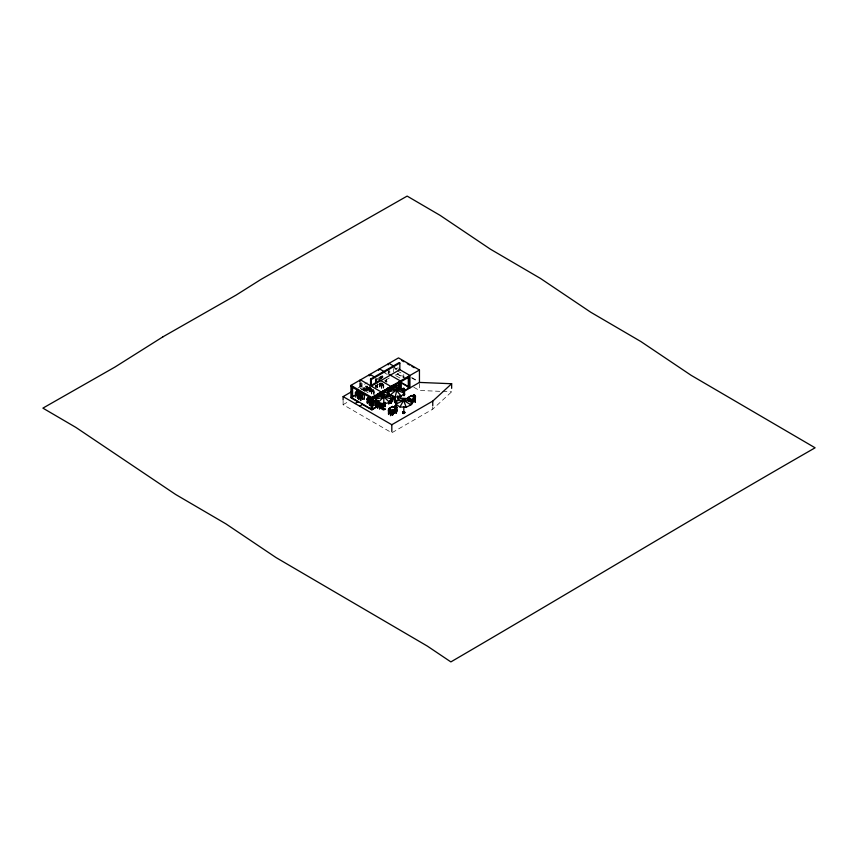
<?xml version="1.0" encoding="UTF-8"?>
<svg xmlns="http://www.w3.org/2000/svg" width="858" height="858" viewBox="0 0 858 858"><rect width="100%" height="100%" fill="white"/><g stroke="black" fill="none" stroke-linecap="round" stroke-linejoin="round"><path stroke-width="0.64" stroke-dasharray="4.29 3.22" d="M367.16 386.036L368.103 387.655L367.653 389.146C368.693 391.044 368.811 385.027 366.795 387.537L366.098 390.937L366.076 388.352M366.098 390.937L366.591 388.663M370.613 389.929L371.235 389.296L369.916 390.798L369.916 393.05L369.809 388.234L370.42 390.787M382.046 383.429C379.107 382.722 380.169 390.83 379.762 385.081L381.563 385.725L383.505 385.167L383.505 388.299L383.118 385.167M379.89 387.312L379.912 383.612M369.466 386.851L369.122 389.21L367.76 389.339L365.765 387.237L368.125 389.543L368.018 392.052L368.136 387.398L369.927 388.299L368.897 389.21L369.24 386.851M373.53 389.929C370.602 389.371 372.318 394.112 371.385 389.06M371.954 391.806L372.072 389.446L371.235 389.575M381.939 383.773L381.821 386.261L379.568 383.612M381.692 388.352L382.164 383.773M362.934 389.114L363.342 390.347L362.998 388.202L364.671 387.752L365.411 389.478L364.629 391.237M363.492 390.433L363.653 387.988L364.95 388.728L365.336 390.39M364.511 391.023L365.047 389.457L364.092 388.009M376.061 384.974L375.901 387.43M376.019 387.376L375.654 385.403M377.391 387.226L377.359 385.725L375.943 385.027M377.574 385.499L377.627 387.43L376.962 384.792M381.402 378.989L381.563 376.533L381.156 376.962M381.52 378.936L381.263 376.909M384.995 381.284L386.046 382.014L386.486 379.719L386.207 382.1M386.315 382.046L386.701 379.504M369.358 386.786L369.015 389.275L369.701 387.816M365.765 387.237L365.937 385.864M367.814 388.363L367.492 389.049L367.567 386.947L366.151 386.282L367.868 387.569M370.42 390.508L369.519 388.524L370.259 387.88M375.858 382.282L375.589 379.686L379.504 377.423L381.413 378.528M381.295 385.435L380.931 382.893L381.413 385.36M370.152 390.497L370.613 389.65M373.52 390.411L371.471 391.527L371.846 394.165M380.276 385.113L380.598 383.912M373.52 394.873L374.571 394.058M386.164 381.96L386.529 381.22M366.269 386.197L366.484 388.47L365.69 386.411M371.997 390.594L371.471 391.259L371.557 388.878L371.922 389.768M381.821 388.427L381.531 383.14L381.896 384.03M343.114 401.222L343.114 404.676L391.816 432.797L432.754 409.159L451.651 391.806L451.651 389.5M366.666 386.239L366.377 389.618L366.194 386.379M375.225 380.309L376.019 382.368M376.662 380.405L376.555 380.491M375.3 381.134L375.976 382.196M375.536 381.22L376.201 380.148M368.168 388.481L368.103 387.655M367.653 389.146L369.09 388.856M368.018 389.618L367.61 388.974M369.519 388.524L369.83 389.425L369.873 388.642M370.838 388.706L371.879 390.669M369.584 389.35L371.589 391.184L373.53 390.615L373.798 393.897L373.991 390.658M379.88 384.738L379.676 383.537M371.954 391.656L371.707 394.09M381.445 385.521L383.505 384.888M358.022 388.009L367.192 382.711M360.671 388.738L364.06 390.69M376.083 381.928C374.26 378.335 382.99 374.624 379.322 381.928M395.034 369.519L398.155 367.717M379.311 379.451L379.933 379.097M379.311 379.729L379.933 379.375M368.136 387.398L366.795 387.537M363.524 390.1L368.05 387.494M363.728 390.422L369.176 387.28M370.377 388.577L370.184 391.816L369.991 387.312L370.184 391.591M343.114 404.676L347.694 402.027M366.044 391.43L370.635 388.781M375.225 386.132L378.657 384.148M385.542 380.18L392.417 376.212M395.163 375.246L398.155 373.52L405.78 377.928M377.531 385.81L377.531 383.547M380.598 384.191L382.046 383.708L382.046 386.003M369.809 391.591L370.377 391.709M379.322 384.019L379.89 386.207L379.89 384.127M379.697 386.1L379.504 383.901M379.322 386.1L379.89 386.207M373.981 392.835L373.756 390.411M383.837 387.173L383.73 384.684M381.971 375.943L383.076 377.059L382.582 376.297M380.92 376.748L381.252 378.893M381.885 376.608L382.861 377.273L381.456 376.587M364.06 387.398L365.165 388.513M362.998 388.202L363.288 389.135M375.407 385.199L375.75 387.333M364.982 390.24L365.143 391.538M375.697 386.132L377.606 387.526M377.359 385.725L377.82 386.465M413.813 387.237L419.444 390.487L441.344 391.377M442.631 391.43L451.651 391.806M394.358 367.546L396.632 368.854M411.926 377.638L417.642 380.941M393.565 367.481L396.943 369.433M411.572 377.874L417.235 381.145M397.211 370.774L403.743 374.549L403.743 377.799L397.211 374.034M397.34 373.959L403.871 377.734M396.246 375.879L400.6 378.389M384.845 373.037L387.119 374.345M385.21 380.716L387.119 381.821M384.631 380.609L386.894 381.907M375.332 378.528L377.606 379.837M376.694 379.944L375.965 379.665L375.89 383.901M376.083 379.837L375.472 379.772L375.707 384.019M380.834 382.807L383.118 384.127M375.118 386.1L377.381 387.398M370.077 387.408L369.466 387.333M370.077 387.698L369.09 387.462M373.53 389.65L372.908 389.575M370.152 390.722L371.589 391.184M360.478 388.406L368.093 392.803M367.052 386.121L367.985 387.73M375.654 381.134L376.126 382.293M369.937 389.35L370.302 390.583M373.638 390.347L373.981 392.975M371.031 387.752L371.149 390.379L370.913 387.687M432.754 406.853L432.754 409.159M419.444 383.569L419.444 390.487M393.565 368.629L393.565 372.093M389.822 370.999L389.822 373.434M389.006 368.372L389.006 373.348M388.395 370.72L388.395 373.337M388.202 371.922L388.202 374.635M383.311 385.06L383.311 388.406M382.614 375.654L382.614 378.088M381.102 376.029L381.102 378.464M380.309 376.49L380.309 378.925M379.697 384.019L379.697 386.325M379.504 376.952L379.504 382.035M378.689 377.702L378.689 380.126M373.798 390.551L373.798 393.897M370.184 388.459L370.184 391.816M366.377 386.272L366.377 389.618M362.076 383.376L362.076 389.446M361.282 382.614L361.282 389.907M360.478 383.076L360.478 389.157M360.467 382.357L360.467 389.822M359.663 382.604L359.663 388.685"/><path stroke-width="1.29" d="M355.705 397.179L355.823 394.852M358.58 399.399L359.052 396.846L360.746 398.08L360.757 400.525L360.113 397.865L360.478 392.803L360.296 395.002M358.708 399.485L358.826 397.157M369.444 404.558C371.096 402.541 365.605 398.659 367.514 403.442C365.433 398.605 374.785 399.871 368.103 400.386M369.884 405.512L369.862 402.928L370.002 405.448M377.488 407.925L377.606 405.695M377.627 408L377.745 405.684M387.837 389.65C387.859 394.734 386.937 388.835 389.039 388.213M387.73 391.967L388.073 389.618M388.642 411.904C389.435 419.015 386.797 409.105 390.336 412.612L392.267 412.055L392.267 411.079L389.972 410.725L388.663 412.226M375.847 397.05C376.029 395.452 374.721 399.442 375.557 396.117M385.328 389.757C385.489 393.404 385.392 388.127 384.674 392.267M388.095 391.034L387.934 393.768L387.677 391.462L388.524 391.055L387.977 391.087M394.959 408.419L394.626 406.274L395.677 405.459L397.029 407.539L395.935 409.942C392.632 410.167 392.632 410.853 395.935 410.221L396.396 409.395L394.798 407.26L395.27 406.049L396.171 406.338L394.97 406.424M395.87 386.958L396.342 385.907L395.677 384.041L396.192 384.448M394.798 407.26L395.12 408.783L394.734 406.22M396.342 385.907L396.289 385.178M396.653 385.199C396.042 382.797 397.19 387.119 395.549 387.601M399.099 384.856L398.166 385.617C399.581 392.61 397.168 383.333 399.592 385.735M396.611 408.301L396.568 406.799L396.128 409.094L396.718 408.247M402.627 389.017L402.552 389.929L402.992 388.406L404.29 388.556L403.678 388.202M403.228 391.462L402.863 389.221L403.71 388.813M404.783 390.208L404.129 391.827L404.665 390.261L404.054 389.135M404.172 388.61L405.03 390.283L403.925 392.685M414.725 395.034L414.114 394.68L415.583 396.707L414.95 398.294L413.513 397.586L413.653 394.777L413.17 395.441M413.288 395.388C413.159 397.501 413.899 393.65 415.111 395.967L414.478 399.388L411.572 399.388M414.478 399.388L415.218 396.686M395.86 404.215L396.321 400.611L401.061 398.251L407.303 398.52L411.39 401.254L410.939 404.858L406.199 407.218L399.957 406.96L395.86 404.215L407.303 398.52M403.818 412.719L403.818 406.574M375.364 403.11L375.943 400.75M392.449 412.097L392.91 409.674L392.567 412.033M395.173 397.147L397.351 387.784L402.767 389.596L404.365 393.093L401.222 396.214L395.173 397.147L389.757 395.334L388.148 391.838L394.991 386.368L392.138 388.009M355.877 392.438L356.091 394.712L355.544 392.106L357.336 392.996L357.26 395.388L357.475 393.811L356.167 392.567M358.558 394.412L358.312 394.948L359.17 394.23L360.349 395.302L360.478 397.2M369.326 404.622L368.865 399.517C366.259 396.578 368.468 403.796 366.999 398.981L368.468 398.605L370.12 402.96L371.396 403.839M369.369 401.126L368.801 401.619L368.865 399.517M371.214 399.002L368.361 397.351L368.361 401.748L369.122 400.933M369.723 400.45L369.487 400.986L370.946 400.622L370.334 400.268M379.751 396.01L379.118 393.179M377.477 402.938C377.241 401.673 381.821 408.043 378.582 403.185M382.99 394.562L382.754 395.098L383.601 394.38L384.781 395.452M387.516 388.191L389.65 390.647L389.2 387.988M392.267 412.055L390.336 412.891L388.889 411.926L388.62 409.341L389.725 409.588L390.669 411.196L390.594 415.594L390.701 413.106M390.701 413.234C390.883 412.505 388.256 408.816 389.693 410.06L390.744 412.022M408.515 400.793L407.882 398.82L408.73 398.101C410.403 398.584 410.596 402.895 409.92 399.174M409.802 401.394L409.749 399.367L408.344 398.691M355.705 394.916L357.861 393.296L359.309 393.779L359.427 394.605M357.743 396.064C358.397 401.437 355.705 393.919 359.309 395.023L359.534 394.541M362.323 396.085L362.773 399.399L362.323 396.085L360.028 395.731L358.944 397.19M358.58 397.243L359.416 396.085M360.113 397.865L361.701 397.683L362.548 396.568M367.9 400.954L368.103 400.107M371.203 401.759L370.27 403.314L369.734 401.19L370.913 401.083L369.444 402.123M370.581 402.112L369.884 403.26M371.557 403.925L373.713 402.595L372.04 401.63M373.487 403.367L373.713 402.595M378.056 395.291L378.893 394.133L380.341 393.929M378.324 404.601L380.62 404.247L378.946 404.247L377.627 405.748L380.62 406.209L381.242 404.601L379.397 403.936L380.577 403.474M387.398 388.266L388.116 389.768L388.427 388.567M384.352 403.914C381.789 403.453 380.491 404.74 384.352 403.914C385.596 399.796 384.856 410.221 385.07 403.625M387.301 395.688L388.749 395.206L389.103 394.165L389.092 396.471M391.548 398.927L393.843 398.562L394.873 396.793M393.843 398.562L394.637 396.589M403.925 392.964L404.247 391.774M399.957 406.96L403.625 400.396L411.39 401.254M394.154 397.651L394.519 396.643M360.542 396.825L359.288 394.787L358.558 395.152L359.094 397.007L358.623 395.86M375.933 401.233C378.196 400.354 377.67 405.695 377.477 403.668L379.097 404.011L379.665 406.885L377.97 405.362L377.338 403.399M383.108 395.227L384.18 395.206M388.835 409.749L389.157 411.937M357.786 394.723L357.636 398.294M360.746 398.08L360.671 397.104M379.547 393.618L380.201 394.251L379.751 395.742L381.188 395.452M389.8 389.511L389.736 388.685L389.393 390.1M379.708 405.544L379.182 406.209L381.242 405.855M375.686 399.142L378.088 395.795L383.869 394.412L389.65 395.795L392.052 399.142L389.65 402.477L383.869 403.861L378.088 402.477L375.686 399.142L389.65 395.795M384.824 392.642L385.499 391.634M378.088 402.477L383.869 396.804L392.052 399.142M343.114 400.064L343.114 396.611L391.816 424.731L432.754 401.094L451.651 383.74L451.651 388.352M389.757 395.334L396.257 390.122L402.767 389.596M355.158 403.56L358.043 401.458M359.792 406.242L362.687 404.139M356.156 391.924L357.668 394.798M355.309 392.642L356.091 394.712M355.373 393.479L356.091 394.97M356.735 392.75L357.475 393.811M355.941 394.616L359.309 395.023M359.17 394.23L360.714 396.203M358.891 394.744L360.371 396.192M362.323 397.329L360.381 397.887L358.494 395.699L358.58 396.975M367.353 398.359L367.857 398.251M366.999 398.981L367.782 401.04M367.739 398.326L368.468 398.605M369.037 399.324L368.35 398.691M378.174 394.948L380.223 396.139M370.055 400.783L371.235 401.608M377.863 393.833L378.421 394.97L377.981 393.747M379.847 394.251L379.665 393.543M380.201 394.251L379.719 393.436M369.551 401.812L371.396 403.55M370.388 402.97L369.905 401.812M370.806 401.169L369.069 401.909L367.75 401.147M379.912 394.959L379.59 395.645M380.266 395.077L379.955 394.165M383.494 394.455L384.212 394.734M391.988 388.781L392.567 388.974L391.591 388.749M393.168 389.221L392.481 388.577L393.05 389.307M377.477 403.668L378.131 405.737M377.295 404.3L378.013 405.534M379.097 404.011L379.397 404.633M379.3 406.134L379.558 409.116L379.665 406.606M388.62 409.341L390.669 411.196M388.256 409.952L388.685 410.789M388.331 410.778L388.524 411.979M408.236 398.209L408.73 398.101M407.882 398.82L408.194 399.731L408.247 398.938M407.958 399.646L408.623 400.718M409.749 399.367L409.202 399.002M358.665 402.252L350.954 397.801L350.954 385.36L398.509 357.904L419.444 369.991L419.444 382.421L403.389 391.688M370.549 385.692L370.549 379.107L399.088 362.623L399.849 363.063L399.849 369.659L371.31 386.132L371.31 379.547L399.849 363.063M343.114 396.611L351.136 391.977M356.864 390.937L356.864 395.109L356.681 390.604L364.478 395.109L364.285 399.388M372.833 384.373L375.118 383.054M377.391 381.735L379.676 380.416M357.014 393.704L356.402 393.779M353.131 396.535L356.402 394.659M352.574 397.372L351.769 397.833L351.769 386.894L352.574 386.432L352.574 397.372L351.748 396.9L359.663 392.771M360.478 393.018L360.671 396.267M360.671 393.136L360.864 396.149M359.416 396.364L362.323 396.364M359.77 396.964L359.427 394.476L359.77 397.093M364.478 395.109L356.864 390.712L356.864 395.109M368.554 397.683L368.801 401.887M350.954 385.36L371.879 397.447L419.444 369.991M390.1 390.411L390.1 387.977L382.196 392.546L360.467 379.869L360.467 380.931M391.698 387.055L399.614 382.486L399.614 388.567M401.212 381.563L409.127 376.994L409.127 387.934L402.348 391.849M377.874 400.643L375.783 401.855L375.965 406.134L376.158 401.855L372.168 399.549L372.04 401.909L371.975 399.656L375.965 397.351L374.067 396.257M377.874 394.165L377.874 396.257L378.249 394.165M387.387 388.674L387.387 390.755L387.762 388.674M372.168 399.764L375.965 397.351M372.351 399.871L372.544 401.855M382.057 394.272L381.488 394.165C393.039 389.189 376.49 394.154 383.58 395.152M385.671 392.192L385.103 392.074M395.184 386.701L394.616 386.583M379.59 395.913L379.772 392.996M389.629 390.68L387.955 389.682M393.264 386.272L394.583 386.068L396.021 387.044M370.581 402.391L371.203 402.037M396.557 388.32L398.766 387.795M373.477 401.801L373.477 399.238M373.595 401.866L373.369 399.174M373.487 402.874L373.831 405.373M371.557 403.646L373.487 403.088M386.432 395.699L389.285 394.058L383.58 390.755M378.442 400.536L375.965 401.962L371.975 399.656M386.808 395.699L389.285 394.272L383 390.647M387.301 395.409L388.749 394.927M388.052 396.149L389.95 395.055M388.427 396.149L390.712 394.83M377.777 402.52L377.777 406.692L377.584 402.188L381.585 404.493L381.392 408.783L381.199 404.493L384.245 402.745M377.391 404.279L377.391 401.587L377.509 404.343M408.311 376.523L408.311 387.462L409.105 387.001L401.169 382.421M378.335 405.716L372.683 408.987L371.857 408.505M361.969 404.161L371.879 409.877L379.215 405.641M390.905 398.895L390.905 403.292L390.905 398.895L394.712 396.696M390.905 399.12L394.712 396.922L394.712 401.094L394.519 397.029M384.545 402.82L385.07 405.791M382.893 404.268L383.011 407.024L383.011 404.332M392.278 398.981C391.945 405.544 393.779 398.219 391.548 398.638M404.247 392.042L404.515 394.755M381.349 405.426L381.692 407.925L381.231 405.362M392.385 398.777L393.843 398.284M404.279 392.203L402.96 391.151M389.897 400.686L390.519 400.332L389.897 400.965M394.562 398.273L394.562 400.439L394.541 398.037L393.028 396.846M404.515 392.503L404.397 391.87L404.654 394.841M388.695 403.796L388.695 401.533M397.983 398.348L397.983 396.181M390.744 400.128L390.969 402.681M384.813 402.413L384.813 406.585L385.199 402.413M390.712 400.053L391.098 403.174M400.225 395.602L400.225 397.683L400.611 395.602M400.611 389.339C406.66 388.127 403.046 402.541 404.225 391.205L401.372 389.564M388.921 408.955L388.921 413.127L388.728 408.623L392.535 406.424L396.332 408.623L396.149 413.127L395.956 408.837C398.123 410.188 395.602 414.543 396.761 409.598M411.894 400.225L407.797 397.662L411.604 395.474L415.411 397.662L415.218 402.166L415.218 397.994M392.535 406.649L388.728 408.837L392.535 411.036L396.332 408.837L392.535 406.424M407.797 397.887L411.604 395.688L415.411 397.887L411.604 400.085M407.99 397.994L408.183 399.967M409.598 399.592C407.904 400.943 411.068 398.423 411.894 399.946L412.462 403.206M392.267 411.079L389.36 411.079M396.332 408.623L392.342 410.928L392.535 415.208L392.717 410.928L388.728 408.623M411.411 399.967L415.39 397.672M394.358 410.639L394.594 413.331L394.594 410.639M412.913 399.807C414.017 406.317 411.014 398.97 414.478 399.109M411.229 401.265L412.119 400.439L409.952 401.759M412.001 400.654L412.344 403.271M396.761 409.867L396.396 409.127M414.95 398.294L415.175 401.126M392.835 414.339L392.492 411.851M411.272 399.592L411.797 404.15L411.894 399.946L407.797 397.662M394.337 386.068L397.447 387.998M394.734 386.154L394.541 384.856L394.734 386.443M385.574 390.722L385.21 389.811M398.166 385.617L398.455 386.55M396.021 386.776L396.246 387.344M389.489 391.613C387.848 388.202 385.982 393.736 389.092 394.38M377.649 397.233L379.097 396.879M388.953 394.069L388.91 396.364M402.799 390.004L403.11 391.248M404.676 389.371L405.03 390.283M394.047 397.436L394.68 397.94L393.136 396.793M413.095 396.353L413.513 397.586M395.677 405.459L397.029 407.539M413.663 397.672L413.459 396.375M413.545 394.83L414.221 394.626M391.484 388.256L392.599 388.502M388.148 391.838L396.289 390.079L404.365 393.093M393.264 386.55L394.583 386.347M398.498 388.031L397.179 387.966M378.421 394.97L379.858 395.935L381.188 395.731M375.933 400.954L378.228 401.308M378.228 401.587L377.391 401.437M409.952 401.48L411.272 401.276M397.351 387.784L391.302 388.706L396.257 390.122L401.222 396.214M402.713 391.151L402.659 389.875M396.321 400.611L403.625 400.396L410.939 404.858M396.718 401.308L394.991 401.78L395.045 402.81L396.836 403.185M395.688 401.78L396.718 401.748M396.836 402.745L395.045 402.37M419.444 382.421L451.651 383.74M413.02 399.592L412.183 399.742M359.309 393.779L357.861 393.296M378.088 395.795L383.869 396.804L389.65 402.477M401.619 360.424L403.914 361.744M407.346 363.728L409.631 365.058M411.926 366.377L414.21 367.696M389.006 363.395L393.404 365.937M398.916 369.122L409.931 375.482L409.931 387.913L402.22 383.462M379.493 368.886L384.995 372.072M389.403 374.614L400.418 380.973L400.418 389.671M399.614 382.486L398.798 382.014L398.798 389.307M408.311 387.462L409.127 387.934M398.498 387.752L399.667 388.427M393.093 385.263L397.844 388.009M413.663 397.951L415.175 398.863L415.068 401.19M374.378 376.919L369.98 374.378L369.98 375.439M380.995 380.738L390.905 386.465L390.905 390.197M390.1 387.977L389.285 387.505L389.285 391.151M370.549 379.107L371.31 379.547M388.417 391.109L389.275 391.838M391.098 394.83L394.712 396.922M375.74 397.436L375.589 397.565M371.857 397.565L372.683 398.037L380.598 393.468L380.598 395.903M350.954 386.422L371.064 398.026L371.064 408.966L350.954 397.361M376.029 400.858L378.303 402.166M370.828 399.002L368.361 397.565L368.554 401.855M373.713 402.874L372.876 401.759M355.941 394.884L357.378 395.302M360.499 400.514L360.607 398.187M401.061 398.251L403.625 400.396L406.199 407.218M392.792 409.459L393.018 410.221M408.301 399.646L408.783 400.804M389.253 387.87L389.618 388.76M378.217 393.833L378.582 395.066L378.099 393.908M394.283 384.781L394.583 386.068M392.385 411.786L392.728 414.403L392.267 411.851M373.605 402.81L373.949 405.437M369.594 400.911L369.787 401.898M358.419 394.873L358.387 395.785M397.844 396.01L397.876 398.412M390.562 413.191L390.594 415.594M388.803 401.469L388.835 403.871M396.632 409.695L396.653 412.097M432.754 401.094L432.754 405.695M415.218 397.78L415.218 402.166M411.604 399.86L411.604 404.257M407.99 397.78L407.99 400.085M404.032 391.312L404.032 395.71M401.212 380.512L401.212 390.079M400.418 395.495L400.418 397.801M396.149 408.73L396.149 413.127M394.519 396.804L394.519 401.201M392.535 410.821L392.535 415.208M391.816 424.731L391.816 431.638M391.698 386.003L391.698 389.489M389.285 393.586L389.285 396.364M388.921 408.73L388.921 413.127M388.202 363.856L388.202 364.918M387.569 388.781L387.569 390.873M385.006 406.692L385.006 402.52L381.392 404.611L377.777 402.305L377.777 406.692M383.869 394.412L383.73 404.268M382.196 391.495L382.196 394.98M381.392 391.956L381.392 395.688M381.392 404.386L381.392 408.783M378.689 369.348L378.689 370.409M378.067 394.058L378.067 396.364M375.965 401.748L375.965 406.134M372.683 396.986L372.683 409.416M372.351 399.656L372.351 401.962M371.879 397.447L371.879 409.877M369.176 374.839L369.176 375.901M359.663 380.33L359.663 381.392M402.584 411.829L402.788 412.923L403.775 413.084L404.965 412.226L402.584 411.829M402.584 412.269L402.788 413.363L403.775 413.524L404.965 412.666L402.584 412.269M383.14 408.065L382.743 409.137L383.59 409.481L385.188 408.88L383.14 408.065M383.14 408.505L382.743 409.577L383.59 409.909L385.188 409.32L383.14 408.505M163.009 336.776L115.015 367.02L42.9 408.129L75.89 427.423L175.665 494.487L225.868 523.841L276.072 557.593L427.305 646.074L450.868 661.904C572.522 590.947 692.932 517.9 815.1 447.801L691.14 375.321L640.937 341.581L590.733 312.226L540.529 278.475L490.336 249.131L440.133 215.379L407.142 196.096L261.079 279.354L236.036 295.141L163.009 336.776M372.168 403.721L372.168 403.721"/></g></svg>
